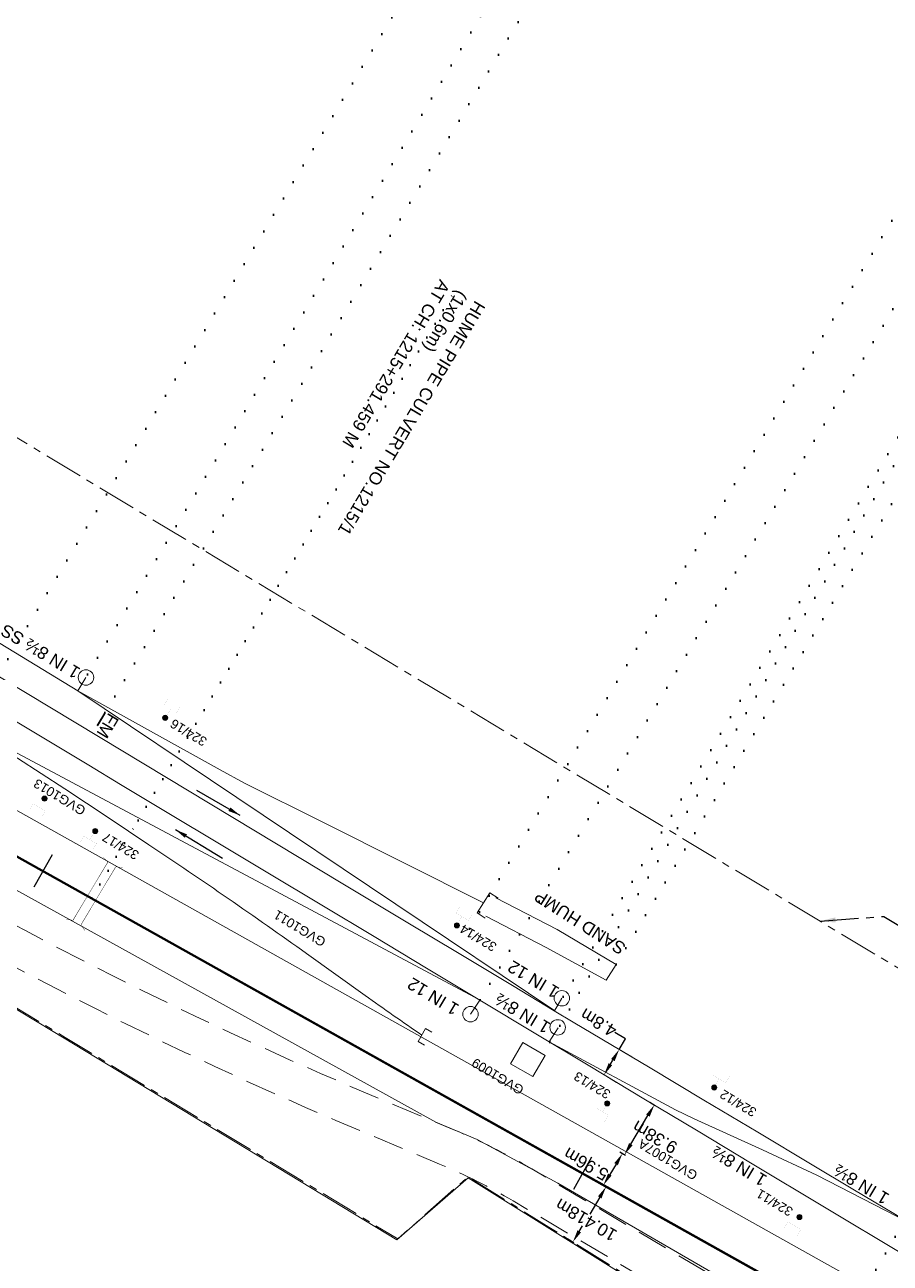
# Model space of a CAD drawing. Header units: metres. Extents: x 622835 to 629437, y 3390046 to 3394575.
# Drawn here: x 624607.2 to 624747.2, y 3393427.8 to 3393628.1 of the extents above; entities that cross this region are included whole.
import ezdxf

# ---------------------------------------------------------------- set-up
doc = ezdxf.new("R2010")
doc.units = ezdxf.units.M
doc.header["$LTSCALE"] = 2
doc.header["$MEASUREMENT"] = 0
doc.header["$PDMODE"] = 35
doc.header["$PDSIZE"] = 5
for name, pattern in [('ACAD_ISO07W100', [3, 0, -3]), ('CENTER', [2, 1.25, -0.25, 0.25, -0.25]), ('CENTER2', [1.125, 0.75, -0.125, 0.125, -0.125]), ('DASHED', [0.75, 0.5, -0.25]), ('DOT', [0.25, 0, -0.25])]:
    doc.linetypes.add(name, pattern=pattern)
doc.layers.get('Defpoints').update_dxf_attribs({"color": 5, "lineweight": 0})
for name, color, linetype, lineweight in [('Boundary Dim', 10, 'Continuous', 13), ('C-ALIG-DG-LINE', 1, 'CENTER2', 70), ('C-ALIG-LABL-DG', 1, 'Continuous', 25), ('Compound Wall', 7, 'Continuous', 13), ('DOTED LINE', 7, 'ACAD_ISO07W100', 18), ('Exg track', 7, 'Continuous', 0), ('Existing IR Track', 143, 'Continuous', 0), ('flow direction', 7, 'Continuous', 0), ('Grill', 7, 'Continuous', 13), ('IR Cut & Connection', 190, 'Continuous', 0), ('OHE MAST', 7, 'Continuous', 0), ('PROPOSED DFCC TRACK', 1, 'Continuous', 0), ('Proposed TPTC Chainages', 10, 'Continuous', 0), ('Residential Building Pucca', 7, 'Continuous', 13), ('Retaining Wall', 7, 'Continuous', 0), ('RLY BOUNDARY', 32, 'CENTER', 0)]:
    doc.layers.add(name, color=color, linetype=linetype, lineweight=lineweight)
for name, color, linetype in [('OHE MAST TEXT', 251, 'Continuous'), ('Point Code', 7, 'Continuous'), ('PROPOSED ROADS', 10, 'DASHED')]:
    doc.layers.add(name, color=color, linetype=linetype)
doc.styles.add('ARIAL', font='arial.ttf')
doc.styles.get("Standard").update_dxf_attribs({"font": 'arial.ttf'})
doc.linetypes.add('F-LINE', pattern='A,0.6,["X",Standard,S=0.3,R=0,X=0,Y=-0.15],0.1', length=0.7)
doc.dimstyles.new('ISO-25', dxfattribs={"dimtxt": 2.5, "dimasz": 2.5, "dimexe": 1.25, "dimexo": 0.625, "dimtad": 1, "dimdec": 3, "dimtxsty": 'Standard', "dimcen": 2.5, "dimadec": 0, "dimazin": 0, "dimtfac": 1, "dimtdec": 3, "dimtmove": 0, "dimatfit": 3, "dimfxl": 1, "dimarcsym": 0})
doc.dimstyles.get("Standard").update_dxf_attribs({"dimtxt": 2.5, "dimasz": 2.5, "dimexe": 0.18, "dimexo": 0.0625, "dimgap": 0.09, "dimtad": 0, "dimtih": 1, "dimtoh": 1, "dimdec": 3, "dimzin": 0, "dimdsep": 46, "dimtxsty": 'Standard', "dimcen": 0.09, "dimaunit": 1, "dimadec": 4, "dimazin": 0, "dimtfac": 1, "dimtdec": 3, "dimtofl": 0, "dimtmove": 0, "dimatfit": 3, "dimfxl": 1, "dimtolj": 1, "dimtzin": 0, "dimarcsym": 0})

# ---------------------------------------------------------------- blocks, each defined once
blk = doc.blocks.new('OHE MAST')
h = blk.add_hatch(color=256)
edge = h.paths.add_edge_path()
edge.add_arc((0, 0), 0.4115136487034073, 0, 360)
at = {"lineweight": 13, "const_width": 0.008, "flags": 128}
for points in [[(1.200000000093132, 2.8), (1.200000000093132, 1.6), (-1.199999999906868, 1.6), (-1.199999999906868, 2.8)], [(9.313225746154786e-11, 1.6), (0, 0)]]:
    blk.add_lwpolyline(points, dxfattribs=at)
blk.add_circle((0, 0), 0.4115136487034073)
blk = doc.blocks.new('*D578')
at = {"layer": 'Boundary Dim', "color": 0, "lineweight": -2, "transparency": 16777216}
for p, q in [((624700.3996701769, 3393440.683364647), (624701.3974990572, 3393440.083817996)), ((624700.2131440506, 3393438.462182026), (624698.5902622632, 3393435.761210694)), ((624696.9076574025, 3393432.960841913), (624697.44553631, 3393433.856036819)), ((624695.0340550311, 3393431.753341029), (624696.0318839115, 3393431.153794378))]:
    blk.add_line(p, q, dxfattribs=at)
at = {"layer": 'Boundary Dim', "color": 0, "transparency": 16777216}
for points in [[(624699.9274204253, 3393438.633859401), (624700.4988676759, 3393438.290504652), (624701.2432082995, 3393440.176523779)], [(624696.6219337772, 3393433.132519288), (624697.1933810278, 3393432.789164538), (624695.8775931537, 3393431.246500161)]]:
    blk.add_solid(points, dxfattribs=at)
at = {"layer": 'Defpoints', "color": 0, "transparency": 16777216}
for p in [(624700.3460969971, 3393440.715554155), (624694.9804818514, 3393431.785530537), (624695.8775931537, 3393431.246500161)]:
    blk.add_point(p, dxfattribs=at)
at = {"layer": 'Boundary Dim', "color": 0, "transparency": 16777216, "insert": (624698.0178992866, 3393434.808623756), "char_height": 2, "attachment_point": 5, "rotation": 150}
blk.add_mtext('\\A1;10.418m', dxfattribs=at)
blk = doc.blocks.new('*D474')
at = {"layer": 'Boundary Dim', "color": 0, "lineweight": -2, "transparency": 16777216}
for p, q in [((624703.4749146831, 3393445.79276996), (624704.043691768, 3393445.450434896)), ((624702.8581128438, 3393443.829693518), (624701.8455604183, 3393442.147375002)), ((624700.3996458602, 3393440.683324212), (624700.968422945, 3393440.340989148))]:
    blk.add_line(p, q, dxfattribs=at)
at = {"layer": 'Boundary Dim', "color": 0, "transparency": 16777216}
for points in [[(624702.5725189078, 3393444.001586551), (624703.1437067797, 3393443.657800485), (624703.8894710426, 3393445.543257134)], [(624701.5599664823, 3393442.319268035), (624702.1311543542, 3393441.975481968), (624700.8142022196, 3393440.433811386)]]:
    blk.add_solid(points, dxfattribs=at)
at = {"layer": 'Defpoints', "color": 0, "transparency": 16777216}
for p in [(624703.4213658202, 3393445.824999904), (624700.3460969973, 3393440.715554155), (624700.8142022196, 3393440.433811386)]:
    blk.add_point(p, dxfattribs=at)
at = {"layer": 'Boundary Dim', "color": 0, "transparency": 16777216, "insert": (624698.0069572955, 3393443.835900191), "char_height": 2, "attachment_point": 5, "rotation": 150}
blk.add_mtext('\\A1;5.96m', dxfattribs=at)
blk = doc.blocks.new('*D475')
at = {"layer": 'Boundary Dim', "color": 0, "lineweight": -2, "transparency": 16777216}
for p, q in [((624708.2940529212, 3393453.845538783), (624709.1950248993, 3393453.305974256)), ((624705.2465960301, 3393447.063178442), (624708.0130344921, 3393451.682613952)), ((624703.4724850475, 3393445.794421017), (624704.3734570256, 3393445.254856491))]:
    blk.add_line(p, q, dxfattribs=at)
at = {"layer": 'Boundary Dim', "color": 0, "transparency": 16777216}
for points in [[(624707.7270609709, 3393451.853874736), (624708.2990080133, 3393451.511353168), (624709.040599198, 3393453.39845508)], [(624704.9606225088, 3393447.234439226), (624705.5325695513, 3393446.891917658), (624704.2190313243, 3393445.347337314)]]:
    blk.add_solid(points, dxfattribs=at)
at = {"layer": 'Defpoints', "color": 0, "transparency": 16777216}
for p in [(624708.2404328859, 3393453.87765018), (624709.040599198, 3393453.39845508), (624703.4188650122, 3393445.826532414)]:
    blk.add_point(p, dxfattribs=at)
at = {"layer": 'Boundary Dim', "color": 0, "transparency": 16777216, "insert": (624709.1463883293, 3393448.199595809), "char_height": 2, "attachment_point": 5, "rotation": 150}
blk.add_mtext('\\A1;9.38m', dxfattribs=at)
blk = doc.blocks.new('*D481')
at = {"color": 0, "lineweight": -2, "transparency": 16777216}
for p, q in [((624704.3879940254, 3393464.098021008), (624702.6714413775, 3393465.124396674)), ((624703.3630470736, 3393462.377811369), (624704.3879940254, 3393464.098021008)), ((624701.9355874476, 3393459.98204854), (624702.3393326304, 3393460.659670298))]:
    blk.add_line(p, q, dxfattribs=at)
at = {"color": 0, "lineweight": 0, "transparency": 16777216}
for p, q in [((624705.3946098138, 3393461.167351905), (624703.2084143773, 3393462.469945669)), ((624702.9434357446, 3393457.053448006), (624700.7572403081, 3393458.356041769))]:
    blk.add_line(p, q, dxfattribs=at)
at = {"color": 0, "transparency": 16777216}
for points in [[(624702.0529757855, 3393460.830289372), (624702.6256894754, 3393460.489051225), (624703.3630470736, 3393462.377811369)], [(624701.6492306027, 3393460.152667614), (624702.2219442927, 3393459.811429466), (624700.9118730044, 3393458.26390747)]]:
    blk.add_solid(points, dxfattribs=at)
at = {"layer": 'Defpoints', "color": 0, "transparency": 16777216}
for p in [(624703.3630470717, 3393462.37781137), (624705.4483017202, 3393461.13536083), (624702.9971276509, 3393457.02145693)]:
    blk.add_point(p, dxfattribs=at)
at = {"color": 0, "lineweight": 9, "transparency": 16777216, "insert": (624700.021123899, 3393466.709096898), "char_height": 2, "attachment_point": 5, "rotation": 149.12359603455076}
blk.add_mtext('\\A1;4.8m', dxfattribs=at)
blk = doc.blocks.new('IR YARD GVG SURVEY DATA')
at = {"layer": 'Point Code', "lineweight": 0}
for points in [[(467.6496103111619, -301.866254192089), (427.1227922331506, -277.4377015407768), (418.4099080002667, -272.1836949850393), (410.1045325289456, -267.2197280222442), (403.515387931736, -263.263961283004), (394.6992683585562, -257.9965275706503), (386.004969568909, -252.7974097721962), (377.3042590739649, -247.5810631991004), (364.8640687515467, -240.168864791914), (361.7940432736493, -238.3374724998542), (355.0162191144847, -234.2833804666792), (346.1260322494792, -228.9367470988745), (338.3954696816083, -224.2847900101639), (327.5870928495417, -217.7978238611768), (288.3266876242618, -194.1322987631678), (232.3654666502473, -160.4596474803245), (-42.457944913506, 4.860599313316868), (-275.0407789099891, 144.9144003323346), (-381.883533657284, 209.2644344453909), (-440.2677551729898, 244.5342453941082), (-468.8268857150685, 261.6845632153928)], [(469.59662819951, -308.5986517633875), (418.0004446375572, -277.6348456804273), (393.5273563146798, -262.9309721758385), (385.0562953778223, -257.8288366241591), (376.2976407405612, -252.5805431762125), (367.5535959162706, -247.3370964195466), (358.8191394733252, -242.0937824080071), (349.728335489501, -236.6197789354667), (341.1100180816398, -231.4411491755618), (332.6588099496242, -226.3503659383037), (324.1754077804134, -221.2742638191098), (315.4675063928215, -216.0447026537136), (291.60617584411, -201.7418365160161), (286.5175081846273, -198.6022091253867), (229.6975189846754, -164.5756109892135), (-44.93120048456618, 0.80944272703141), (-277.5737469796792, 140.8444503059364), (-386.4566428520636, 206.4833873087807), (-446.0607546468921, 242.2842125915448), (-475.4482587726435, 259.7013111621523)], [(-359.3354392615492, 201.2627382829181), (-273.1670392615833, 149.3025382828295), (-39.86140494307722, 8.859179099788264), (234.7000894166582, -156.3659573177312), (263.0199726301303, -173.3729875596994), (284.7383687254942, -186.5799437916018)], [(284.7383687254942, -186.5799437916018), (361.8552372980368, -238.3748442000725)], [(266.8576095613603, -192.4391822710227), (349.6897165503645, -236.5902800165985)]]:
    blk.add_lwpolyline(points, dxfattribs=at)
blk = doc.blocks.new('Tick Hor')
blk.add_lwpolyline([(-0.5, 0), (0.5, 0)])

msp = doc.modelspace()

# ---------------------------------------------------------------- linework, layer by layer
at = {"layer": 'C-ALIG-DG-LINE', "color": 1, "linetype": 'Continuous', "lineweight": 50, "flags": 128}
msp.add_lwpolyline([(624825.5978499005, 3393370.546956941), (624325.679896, 3393650.579657)], dxfattribs=at)
at = {"layer": 'Compound Wall', "lineweight": 20, "flags": 128}
msp.add_lwpolyline([(624537.3786295678, 3393510.292602202), (624560.3258764924, 3393496.330180996), (624611.8077755225, 3393465.306564244), (624667.4094892285, 3393431.60046909), (624678.9616708527, 3393441.619632704), (624713.9783118643, 3393419.703383108), (624790.1832093016, 3393374.103658807)], dxfattribs=at)
at = {"layer": 'Compound Wall', "flags": 128}
msp.add_lwpolyline([(624537.3786295678, 3393510.292602202), (624560.3258764924, 3393496.330180996), (624611.8077755225, 3393465.306564244), (624667.4094892285, 3393431.60046909), (624678.9616708527, 3393441.619632704), (624713.9783118643, 3393419.703383108), (624790.1832093016, 3393374.103658807)], dxfattribs=at)
at = {"layer": 'DOTED LINE', "linetype": 'ACAD_ISO07W100', "lineweight": 50, "ltscale": 0.5}
for p, q in [((624598.1295314052, 3393514.883724147), (624692.501879601, 3393672.604049609)), ((624617.3838183703, 3393523.032461922), (624702.3036165708, 3393665.254395125)), ((624620.1942873738, 3393516.802500816), (624707.0953534167, 3393662.149155922)), ((624679.1716276987, 3393481.905023312), (624766.245625722, 3393627.946493544)), ((624680.8632706009, 3393470.32505844), (624770.5399617155, 3393620.448347542)), ((624692.1519935431, 3393463.537745262), (624784.1410375271, 3393617.799394154)), ((624694.3193755738, 3393470.872805821), (624782.6919926304, 3393618.670785487)), ((624702.8680000002, 3393476.099), (624786.4404060277, 3393615.868910388))]:
    msp.add_line(p, q, dxfattribs=at)
at = {"layer": 'DOTED LINE', "color": 1, "linetype": 'ACAD_ISO07W100', "lineweight": 50, "ltscale": 0.5}
msp.add_line((624743.3051292106, 3393424.034562226), (624836.9695162049, 3393584.725149198), dxfattribs=at)
at = {"layer": 'Exg track', "lineweight": 13}
msp.add_line((624615.8123496358, 3393520.406775916), (624617.1186492522, 3393522.531527648), dxfattribs=at)
at = {"layer": 'Exg track', "color": 7, "const_width": 0.3, "flags": 128}
msp.add_lwpolyline([(624620.1942873738, 3393516.802500816), (624618.9372635033, 3393514.717450939)], dxfattribs=at)
at = {"layer": 'Exg track', "lineweight": 13}
msp.add_lwpolyline([(624694.082127999, 3393470.657200674), (624692.880025935, 3393468.642075906)], dxfattribs=at)
for centre in [(624617.1186492522, 3393522.531527648), (624694.082127999, 3393470.657200674)]:
    msp.add_circle(centre, 1.248711153502879, dxfattribs=at)
at = {"layer": 'Existing IR Track', "color": 0, "lineweight": 18, "ltscale": 5, "flags": 128}
for points in [[(624627.3040153721, 3393495.480947978), (624620.7327, 3393499.88445), (624613.7133500001, 3393504.53735), (624606.0169, 3393509.50095), (624597.8904, 3393514.49945), (624581.68055, 3393524.37305), (624564.355, 3393534.8265), (624546.5369500001, 3393545.55765)], [(624671.8694751243, 3393463.064579468), (624670.827751743, 3393463.660240779), (624672.019074363, 3393465.743687541), (624673.0607977448, 3393465.148026231)]]:
    msp.add_lwpolyline(points, dxfattribs=at)
msp.add_lwpolyline([(624627.3040153721, 3393495.480947978, -0.00854046394250794), (624652.7720118577, 3393477.901088579), (624662.2564959455, 3393471.123913273, 0.004663675550018184), (624671.4234130532, 3393464.70196416, 0.004663675550018184)], format="xyb", dxfattribs=at)
at = {"layer": 'Grill', "color": 10, "linetype": 'F-LINE', "lineweight": 13, "ltscale": 3, "flags": 128}
for points in [[(624743.3357181827, 3393424.085749025), (624328.8564055298, 3393656.250616519), (624322.3136873507, 3393659.916101648), (624315.7749482176, 3393663.583387932), (624309.2462950738, 3393667.253072919), (624302.722809053, 3393670.931936054), (624296.2088873492, 3393674.621525811), (624289.706281615, 3393678.324868904), (624283.2167634007, 3393682.044974789), (624276.736590286, 3393685.788031412, -0.01275446457818694), (624190.1042950297, 3393739.034674017), (624183.8381090391, 3393743.125887812), (624177.5881793458, 3393747.235804532), (624171.3472952937, 3393751.36496828), (624165.1135711096, 3393755.510439842), (624158.8850982051, 3393759.669288919), (624152.6574169687, 3393763.840287982), (624146.4349172835, 3393768.016278829), (624140.2118029916, 3393772.196913349), (624017.6744089043, 3393854.530360674), (624011.4483427434, 3393858.712977396), (624005.2182489973, 3393862.894062119), (623998.9779071915, 3393867.073544058), (623992.731690731, 3393871.244240787), (623986.4751254665, 3393875.404901832), (623980.2062823576, 3393879.552564163), (623973.9232516146, 3393883.684247938), (623967.6294238399, 3393887.793509146, 0.004000562040747724), (623940.573756984, 3393905.082649282), (623934.2006406139, 3393909.067831786), (623927.8117117758, 3393913.033796689), (623921.414243359, 3393916.980173814), (623915.0101369027, 3393920.909948273), (623908.6012708783, 3393924.826115411), (623902.1921077274, 3393928.730092206), (623895.777985513, 3393932.62885044), (623889.3645964544, 3393936.523043198), (623880.6222961702, 3393941.830408406)], [(624737.5213873298, 3393415.184577291), (624693.4646398536, 3393440.748235844), (624680.4150075967, 3393447.835239788), (624673.7182113656, 3393450.597478258), (624322.5033857797, 3393644.908696927), (624315.9597812052, 3393648.574678602), (624309.4157245405, 3393652.244945613), (624302.8684695429, 3393655.925079932), (624296.3263998094, 3393659.614423191), (624289.7886100691, 3393663.317532186), (624283.2568732338, 3393667.037465931), (624276.7329848075, 3393670.777274484), (624270.224225949, 3393674.536842711, -0.002611875458468586), (624247.0674660349, 3393688.157902256)]]:
    msp.add_lwpolyline(points, format="xyb", dxfattribs=at)
at = {"layer": 'IR Cut & Connection', "color": 0, "lineweight": 0}
msp.add_line((624692.0111710988, 3393463.61353997), (624693.489145614, 3393465.888612556), dxfattribs=at)
at = {"layer": 'IR Cut & Connection', "color": 0, "lineweight": 0, "flags": 128}
for points in [[(624681.4193445942, 3393486.079551148), (624655.5336243742, 3393499.068211726), (624642.7425626768, 3393505.450523971), (624638.8002827773, 3393507.623430952), (624615.8123496358, 3393520.406775916)], [(624683.7741099057, 3393486.837412096), (624682.4644120287, 3393487.688242128), (624680.3742771599, 3393484.470860169), (624681.683975037, 3393483.620030135)], [(624750.0897218814, 3393434.437916006), (624735.3055857816, 3393442.059767958), (624726.5635367946, 3393446.168539758), (624715.481213673, 3393451.153955698), (624712.4831801755, 3393452.594913612), (624692.0111710975, 3393463.613539968)]]:
    msp.add_lwpolyline(points, dxfattribs=at)
at = {"layer": 'IR Cut & Connection', "color": 0, "lineweight": 0}
msp.add_lwpolyline([(624679.3154359377, 3393468.078112158), (624680.7998332162, 3393470.360504759)], dxfattribs=at)
for centre in [(624679.3154359377, 3393468.078112158), (624693.419948072, 3393465.946362214)]:
    msp.add_circle(centre, 1.248711153502879, dxfattribs=at)
at = {"layer": 'PROPOSED DFCC TRACK', "color": 1, "linetype": 'Continuous', "lineweight": 50}
msp.add_line((624825.6647260828, 3393370.520053377), (624639.4050246439, 3393474.850854892), dxfattribs=at)
at = {"layer": 'PROPOSED DFCC TRACK', "linetype": 'Continuous', "const_width": 0.05, "flags": 128}
for points in [[(624620.6294016622, 3393492.668957227), (624615.0406681345, 3393483.286142981), (624613.9160829624, 3393483.403415396)], [(624615.0120195261, 3393483.303272798), (624620.6580502711, 3393492.651827408), (624619.9424602058, 3393493.453119969)], [(624616.2994361774, 3393482.559726048), (624621.9484471048, 3393491.913264801), (624623.0730772306, 3393491.796424273)], [(624621.9052623637, 3393491.906083816), (624616.313548669, 3393482.518285415), (624616.9487361236, 3393481.582880943)]]:
    msp.add_lwpolyline(points, dxfattribs=at)
at = {"layer": 'PROPOSED ROADS', "color": 1, "linetype": 'DASHED', "lineweight": 13, "ltscale": 5, "flags": 128}
for points in [[(625335.4243023485, 3393057.61673585), (625163.6633930799, 3393160.907278308, -0.02021938730714891), (625153.7348438776, 3393167.438489755), (625135.6322976428, 3393180.424667948, 0.02083182950386156), (625121.4951327002, 3393189.699617296), (625091.7314495776, 3393207.499280412, 0.01788486337216944), (625079.0132039227, 3393214.500325988), (625057.8398656076, 3393225.187559746, -0.0188797405370841), (625044.8257317456, 3393232.3852509), (624872.049369141, 3393336.646591186), (624824.700585629, 3393364.628882846), (624803.1390152822, 3393377.399361951), (624733.5404068303, 3393416.877808986), (624689.2405683907, 3393443.049918199, 0.03424960668758113), (624676.6437289132, 3393449.372027351), (624664.8088211571, 3393454.329474439, -0.03097295245108453), (624588.5919988035, 3393491.958637651), (624522.3117271493, 3393529.954912702), (624464.111322893, 3393564.057146783, 0.01358577232375589), (624444.9255849816, 3393574.609495742), (624345.1815339572, 3393625.991008383)], [(625583.1201936741, 3392901.660403538), (625160.5712693796, 3393155.765413761, -0.02021938732600391), (625150.237473271, 3393162.563205266), (625132.1349270362, 3393175.54938346, 0.02083182949788603), (625118.4156093333, 3393184.550196374), (625088.6519262107, 3393202.34985949, 0.01788486335962256), (625076.3095892947, 3393209.14397761), (625055.1362509794, 3393219.831211368, -0.01887974061758719), (625041.7257475582, 3393227.248121542), (624868.9729840413, 3393331.495221034), (624821.6454474482, 3393359.464956142), (624800.1297905339, 3393372.208241655), (624730.5340527833, 3393411.685060342), (624686.188630565, 3393437.884100209, 0.03424960670480326), (624674.3255875617, 3393443.837931158), (624662.4906798056, 3393448.795378246, -0.03097295244744244), (624585.6079550296, 3393486.753305504), (624519.3029835684, 3393524.763740133), (624461.0780151075, 3393558.880367487, 0.01358577234114118), (624442.1779209366, 3393569.275609513), (624342.4338699126, 3393620.657122155)]]:
    msp.add_lwpolyline(points, format="xyb", dxfattribs=at)
at = {"layer": 'Proposed TPTC Chainages', "linetype": 'DOT', "lineweight": 50, "ltscale": 5}
msp.add_lwpolyline([(624618.0223068963, 3393486.828089173), (624625.5435922118, 3393499.406994394), (624677.3639362209, 3393586.073459321)], dxfattribs=at)
at = {"layer": 'Residential Building Pucca', "lineweight": 0}
msp.add_lwpolyline([(624687.7815203152, 3393463.487077351), (624685.7839677657, 3393460.075809766), (624689.4114677658, 3393458.019409765), (624691.3794677658, 3393461.380209765)], close=True, dxfattribs=at)
at = {"layer": 'Retaining Wall', "flags": 128}
msp.add_lwpolyline([(624681.7829999999, 3393483.913), (624691.55, 3393478.857000001), (624701.236, 3393473.602), (624702.868, 3393476.099), (624693.3470000002, 3393481.782), (624683.404, 3393486.883)], dxfattribs=at)
at = {"layer": 'RLY BOUNDARY', "lineweight": 20, "ltscale": 2.5, "flags": 128}
for points in [[(624924.3693616794, 3393369.123601623), (624757.1408007181, 3393470.321762615), (624580.9680510892, 3393576.323480861), (624588.544582341, 3393588.87947163), (624585.0405547917, 3393590.993870623), (624568.0816432962, 3393601.228687702), (624556.6055443018, 3393608.118516662), (624545.2314362511, 3393614.947277425), (624532.9272719354, 3393622.367609364), (624520.6168041779, 3393629.791742776), (624509.9792041642, 3393636.231972044), (624499.3008332016, 3393642.696912916), (624491.2403223205, 3393647.569557618), (624483.1601079941, 3393652.453963715), (624472.508837131, 3393658.861103329), (624461.967754563, 3393665.202215313), (624452.0781128985, 3393671.185026597), (624442.0902869512, 3393677.227129962), (624431.7664548532, 3393683.448910156), (624424.2757588344, 3393687.902494958), (624411.1712704446, 3393673.267288693)], [(624343.7474, 3393618.81), (624354.2455, 3393612.512), (624363.0486, 3393607.148), (624380.0005, 3393596.761), (624392.9129, 3393588.705), (624408.9883, 3393578.958), (624435.6644569245, 3393566.640466198), (624433.9453364422, 3393563.556680473), (624445.5946873361, 3393556.566566699), (624449.7176, 3393562.392), (624459.0468730537, 3393556.238805176), (624477.9703, 3393545.025), (624497.6946, 3393533.626), (624513.5569, 3393524.953), (624529.9997, 3393514.86), (624553.035, 3393500.997), (624576.2285, 3393487.09), (624594.0058, 3393476.266), (624613.7712730537, 3393464.327805176), (624667.5537, 3393431.733), (624678.9212, 3393441.781), (624692.0049, 3393433.642), (624726.3645, 3393412.205), (624759.7854, 3393391.343), (624784.9693, 3393375.666), (624790.1716, 3393374.307), (624794.6273, 3393371.133), (624875.428229647, 3393324.278274641), (624892.0265, 3393314.66), (624917.2224, 3393298.661), (624929.5774, 3393289.069), (624929.2911, 3393288.696), (624942.0493, 3393280.466), (624949.0065, 3393276.572), (625055.9695, 3393214.325), (625098.1077, 3393185.791), (625166.3366, 3393148.095), (625196.1115, 3393130.225), (625236.887, 3393105.866), (625282.9415, 3393078.091), (625312.3237, 3393059.876), (625319.1516, 3393055.978), (625377.1763, 3393020.907), (625420.2274365743, 3392994.960623467), (625449.4145, 3392977.558), (625488.1998, 3392954.207), (625514.6082, 3392938.038), (625552.6401, 3392913.902), (625582.89, 3392894.664), (625593.6464, 3392887.111), (625740.5304, 3392800.235), (625753.34, 3392792.351), (625762.8561, 3392786.977), (625787.346, 3392772.922), (625822.824, 3392751.998), (625854.994, 3392732.947), (625885.258, 3392714.819), (625902.476, 3392704.391), (625933.944, 3392685.003), (626053.857, 3392613.137), (626108.65, 3392581.249), (626124.981, 3392572.136), (626131.515, 3392568.791), (626165.175, 3392548.468), (626182.609, 3392537.54), (626210.092, 3392522.247), (626217.34, 3392516.708), (626220.779, 3392514.709), (626251.265, 3392496.431), (626262.594, 3392489.206), (626286.38, 3392474.79), (626324.964, 3392451.199), (626327.1600156159, 3392449.891360594)]]:
    msp.add_lwpolyline(points, dxfattribs=at)

# ---------------------------------------------------------------- block references
at = {"layer": 'C-ALIG-LABL-DG', "color": 1, "linetype": 'Continuous', "lineweight": 25, "xscale": 5.999999999999999, "yscale": 5.999999999999999, "zscale": 5.999999999999999, "rotation": 240.7443123450175}
for p in [(624610.1676474739, 3393491.221761255), (624697.4123972909, 3393442.350976226)]:
    msp.add_blockref('Tick Hor', p, dxfattribs=at)
at = {"layer": 'IR Cut & Connection', "lineweight": 25}
msp.add_blockref('IR YARD GVG SURVEY DATA', (624331.075, 3393706.9861), dxfattribs=at)
at = {"layer": 'OHE MAST', "color": 2}
for p, rotation in [((624629.9297212436, 3393516.016985913), 329.0208306544455), ((624610.4117405795, 3393502.942678667), 149.0208306544455), ((624618.6234542215, 3393497.69764204), 149.0208306544455), ((624677.1116861766, 3393482.442507753), 329.0208306544455), ((624718.7394787914, 3393456.227604005), 329.0208306544455), ((624701.4359139507, 3393453.661221683), 149.0208306544455), ((624732.5053944108, 3393435.262329919), 149.0208306544455)]:
    msp.add_blockref('OHE MAST', p, dxfattribs=dict(at, rotation=rotation))

# ---------------------------------------------------------------- texts
at = {"layer": 'Exg track', "style": 'ARIAL'}
for s, p in [('1 IN 8½ SS', (624616.3718969489, 3393523.920436463)), ('1 IN 12', (624693.8612546544, 3393472.236123307)), ('1 IN 12', (624677.6396852792, 3393469.478372578)), ('1 IN 8½', (624727.4479434058, 3393441.817944714))]:
    msp.add_text(s, height=2, rotation=149, dxfattribs=at).set_placement(p)
at = {"layer": 'Exg track', "color": 7, "style": 'ARIAL'}
msp.add_text('FM', height=2, rotation=239.0000000011895, dxfattribs=at).set_placement((624620.8259732474, 3393516.96328265))
at = {"layer": 'IR Cut & Connection', "color": 0, "lineweight": 25, "style": 'ARIAL'}
for p in [(624692.428660435, 3393466.518056137), (624747.2234376494, 3393438.869993189)]:
    msp.add_text('1 IN 8½', height=2, rotation=149, dxfattribs=at).set_placement(p)
at = {"layer": 'OHE MAST TEXT', "style": 'ARIAL'}
for s, p in [('324/16', (624636.8416342086, 3393512.611251458)), ('GVG1013', (624617.2390624658, 3393501.432494991)), ('324/17', (624625.8545457793, 3393494.243903361)), ('GVG1011', (624656.0760514884, 3393480.192626575)), ('324/14', (624683.7010332391, 3393479.405999205)), ('GVG1009', (624688.1032931551, 3393456.25852921)), ('324/13', (624702.1264296635, 3393455.575074923)), ('324/12', (624725.7362059047, 3393452.669191633)), ('GVG1007A', (624716.2062065442, 3393442.434272407)), ('324/11', (624731.6250401578, 3393436.584731857))]:
    msp.add_text(s, height=1.5, rotation=149, dxfattribs=at).set_placement(p)
at = {"layer": 'Proposed TPTC Chainages', "color": 1, "lineweight": 0, "insert": (624678.0802980054, 3393584.843316854), "char_height": 2, "width": 45.64232605729877, "attachment_point": 4, "rotation": 239.1235960345507, "line_spacing_factor": 0.6, "style": 'ARIAL'}
msp.add_mtext('\\pxsm0.5;HUME PIPE CULVERT NO.1215/1\\P \\P(1x0.6m)\\P\\P\\psm1;AT CH: 1215+291.459 M', dxfattribs=at)
at = {"layer": 'Retaining Wall'}
msp.add_text('SAND HUMP', height=2, rotation=147.468950151685, dxfattribs=at).set_placement((624704.6165308452, 3393479.268692535))

# ---------------------------------------------------------------- dimensions: what is measured, and where the dimension line sits
at = {"color": 0, "lineweight": 9}
dim = msp.add_linear_dim(base=(624703.3630470717, 3393462.37781137), p1=(624702.9971276511, 3393457.021456929), p2=(624705.4483017202, 3393461.135360828), angle=59.21238229080694, dimstyle='Standard', override={"dimtxt": 2, "dimasz": 2, "dimdec": 1, "dimpost": 'm', "dimlwe": 0}, dxfattribs=at)
dim.commit()
dim.dimension.update_dxf_attribs({"geometry": '*D481', "text_midpoint": (624700.0211238989, 3393466.709096899), "dimtype": 129})
at = {"layer": 'Boundary Dim'}
for base, p1, p2, angle, override, picture, middle in [((624709.040599198, 3393453.39845508), (624703.4188650124, 3393445.826532414), (624708.240432886, 3393453.87765018), 59.08389956225165, {"dimtxt": 2, "dimasz": 2, "dimdec": 2, "dimdsep": 0, "dimpost": 'm', "dimtmove": 2}, '*D475', (624709.1463883293, 3393448.199595809)), ((624700.8142022196, 3393440.433811386), (624703.4213658203, 3393445.824999904), (624700.3460969971, 3393440.715554155), 238.95714225518918, {"dimtxt": 2, "dimasz": 2, "dimdec": 2, "dimdsep": 0, "dimpost": 'm', "dimtmove": 2}, '*D474', (624698.0069572955, 3393443.835900191)), ((624695.8775931537, 3393431.246500161), (624700.3460969971, 3393440.715554155), (624694.9804818515, 3393431.785530537), 239.00039774859584, {"dimtxt": 2, "dimasz": 2, "dimtad": 3, "dimdsep": 0, "dimpost": 'm'}, '*D578', (624698.0178992866, 3393434.808623756))]:
    dim = msp.add_linear_dim(base=base, p1=p1, p2=p2, angle=angle, dimstyle='Standard', override=override, dxfattribs=at)
    dim.commit()
    dim.dimension.update_dxf_attribs({"geometry": picture, "text_midpoint": middle, "dimtype": 129, "text_rotation": 150})

# ---------------------------------------------------------------- leaders
at = {"layer": 'flow direction', "lineweight": 0}
for points in [[(624642.0525998414, 3393500.231994768), (624635.0500220917, 3393504.275985913)], [(624631.5767076584, 3393497.930895967), (624639.1917643768, 3393493.302323898)]]:
    msp.add_leader(points, dimstyle='ISO-25', override={"dimtxt": 0.5, "dimasz": 2, "dimtad": 0}, dxfattribs=at)
at = {"layer": 'RLY BOUNDARY', "ltscale": 2.5}
msp.add_leader([(624735.8432366861, 3393483.136334599), (624746.1919896628, 3393483.899925155), (624749.1510993483, 3393482.11740402)], dimstyle='ISO-25', override={"dimtxt": 0.5, "dimtad": 0}, dxfattribs=at)

doc.saveas('drawing.dxf')
